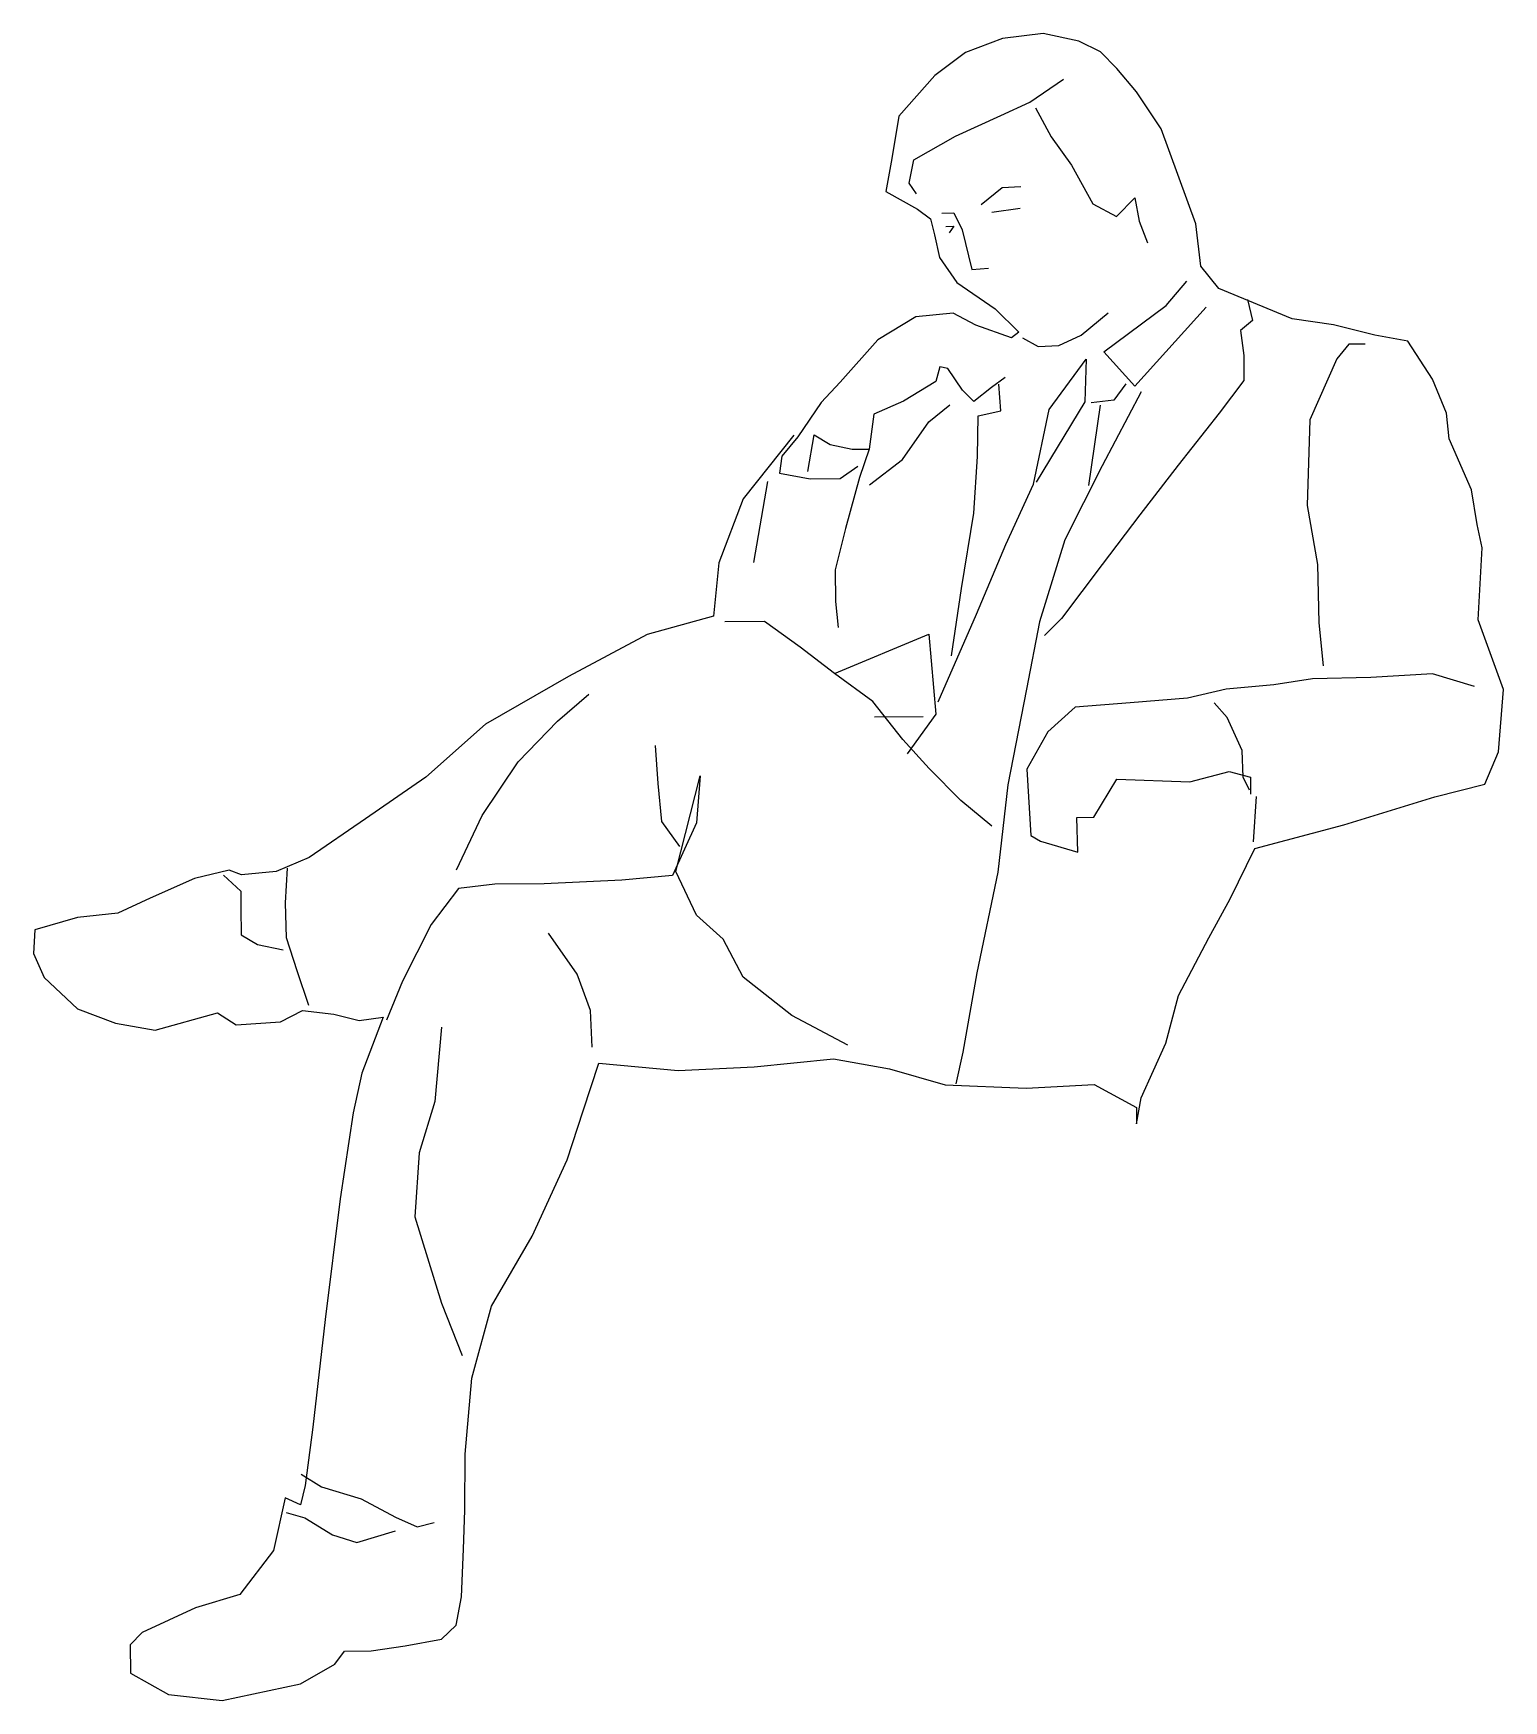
# Model space of a CAD drawing. Extents: x 3.3 to 45.4, y 2 to 49.7.
import ezdxf

# ---------------------------------------------------------------- set-up
doc = ezdxf.new("R2010")
doc.units = 0
doc.layers.get('0').update_dxf_attribs({"linetype": 'CONTINUOUS'})

msp = doc.modelspace()

# ---------------------------------------------------------------- linework, layer by layer
at = {"color": 0}
for p, q in [((32.246, 49.701), (31.088, 49.553)), ((33.268, 49.481), (32.246, 49.701)), ((31.088, 49.553), (30.026, 49.151)), ((33.89, 49.174), (33.268, 49.481)), ((34.362, 48.699), (33.89, 49.174)), ((30.026, 49.151), (29.15, 48.495)), ((34.923, 48.031), (34.362, 48.699)), ((29.15, 48.495), (28.117, 47.329)), ((31.867, 47.729), (32.835, 48.385)), ((31.036, 47.352), (31.867, 47.729)), ((35.627, 46.971), (34.923, 48.031)), ((28.117, 47.329), (27.918, 46.123)), ((29.743, 46.762), (31.036, 47.352)), ((32.031, 47.568), (32.477, 46.738)), ((36.621, 44.245), (35.627, 46.971)), ((28.544, 46.081), (29.743, 46.762)), ((32.477, 46.738), (33.063, 45.931)), ((27.918, 46.123), (27.74, 45.171)), ((28.41, 45.408), (28.544, 46.081)), ((33.063, 45.931), (33.674, 44.824)), ((28.621, 45.109), (28.41, 45.408)), ((27.74, 45.171), (28.648, 44.669)), ((30.477, 44.799), (31.075, 45.29)), ((31.075, 45.29), (31.608, 45.317)), ((34.349, 44.458), (34.877, 44.995)), ((34.877, 44.995), (34.999, 44.325)), ((28.648, 44.669), (29.02, 44.393)), ((29.02, 44.393), (29.14, 43.931)), ((29.343, 44.558), (29.691, 44.561)), ((29.691, 44.561), (29.926, 44.076)), ((31.59, 44.692), (30.78, 44.569)), ((33.674, 44.824), (34.349, 44.458)), ((29.14, 43.931), (29.284, 43.283)), ((29.463, 44.176), (29.694, 44.178)), ((29.694, 44.178), (29.557, 43.991)), ((29.926, 44.076), (30.209, 42.94)), ((34.999, 44.325), (35.235, 43.701)), ((36.769, 43.041), (36.621, 44.245)), ((29.284, 43.283), (29.776, 42.569)), ((30.209, 42.94), (30.681, 42.976)), ((37.284, 42.396), (36.769, 43.041)), ((29.776, 42.569), (30.871, 41.813)), ((35.767, 41.914), (36.363, 42.61)), ((39.376, 41.532), (37.284, 42.396)), ((38.098, 42.078), (38.241, 41.477)), ((28.602, 41.587), (27.518, 40.93)), ((29.667, 41.688), (28.602, 41.587)), ((30.319, 41.345), (29.667, 41.688)), ((30.871, 41.813), (31.548, 41.146)), ((33.341, 41.06), (34.112, 41.705)), ((33.985, 40.586), (35.767, 41.914)), ((34.873, 39.597), (36.918, 41.861)), ((40.559, 41.356), (39.376, 41.532)), ((31.341, 40.983), (30.319, 41.345)), ((31.548, 41.146), (31.341, 40.983)), ((32.7, 40.763), (33.341, 41.06)), ((38.241, 41.477), (37.896, 41.196)), ((37.896, 41.196), (37.994, 40.479)), ((41.743, 41.064), (40.559, 41.356)), ((42.695, 40.886), (41.743, 41.064)), ((27.518, 40.93), (26.439, 39.716)), ((31.659, 40.986), (32.103, 40.737)), ((32.103, 40.737), (32.7, 40.763)), ((33.985, 40.586), (34.873, 39.597)), ((41.004, 40.804), (40.66, 40.384)), ((41.467, 40.807), (41.004, 40.804)), ((43.398, 39.803), (42.695, 40.886)), ((29.285, 40.156), (29.173, 39.738)), ((29.517, 40.111), (29.285, 40.156)), ((29.939, 39.489), (29.517, 40.111)), ((32.423, 38.929), (33.477, 40.374)), ((33.477, 40.374), (33.445, 39.152)), ((37.994, 40.479), (38, 39.761)), ((40.66, 40.384), (39.886, 38.64)), ((26.439, 39.716), (25.888, 39.133)), ((29.173, 39.738), (28.25, 39.174)), ((31.164, 39.846), (30.773, 39.565)), ((31.033, 38.895), (30.981, 39.659)), ((34.618, 39.665), (34.274, 39.198)), ((38, 39.761), (37.289, 38.828)), ((43.8, 38.833), (43.398, 39.803)), ((28.25, 39.174), (27.396, 38.797)), ((30.266, 39.167), (29.939, 39.489)), ((30.773, 39.565), (30.266, 39.167)), ((33.445, 39.152), (32.053, 36.856)), ((34.274, 39.198), (33.626, 39.124)), ((35.06, 39.436), (33.941, 37.319)), ((25.888, 39.133), (25.223, 38.154)), ((27.396, 38.797), (27.265, 37.8)), ((28.973, 38.578), (29.572, 39.069)), ((30.371, 37.592), (30.385, 38.751)), ((30.385, 38.751), (31.033, 38.895)), ((31.976, 36.794), (32.423, 38.929)), ((33.881, 39.056), (33.552, 36.76)), ((37.289, 38.828), (36.119, 37.336)), ((43.875, 38.092), (43.8, 38.833)), ((25.107, 38.2), (23.662, 36.381)), ((25.509, 37.16), (25.686, 38.204)), ((25.686, 38.204), (26.152, 37.93)), ((28.217, 37.506), (28.973, 38.578)), ((39.886, 38.64), (39.812, 36.184)), ((25.223, 38.154), (24.764, 37.595)), ((26.152, 37.93), (26.778, 37.796)), ((26.778, 37.796), (27.265, 37.8)), ((27.265, 37.8), (26.993, 36.987)), ((44.512, 36.638), (43.875, 38.092)), ((24.764, 37.595), (24.699, 37.108)), ((26.437, 36.959), (26.944, 37.311)), ((27.273, 36.78), (28.217, 37.506)), ((30.268, 35.97), (30.371, 37.592)), ((33.941, 37.319), (32.869, 35.202)), ((36.119, 37.336), (35.018, 35.914)), ((24.353, 36.873), (23.954, 34.553)), ((24.699, 37.108), (25.58, 36.952)), ((25.58, 36.952), (26.437, 36.959)), ((26.993, 36.987), (26.588, 35.524)), ((31.179, 35.073), (31.976, 36.794)), ((23.662, 36.381), (22.958, 34.545)), ((44.682, 35.643), (44.512, 36.638)), ((29.914, 33.812), (30.268, 35.97)), ((35.018, 35.914), (33.94, 34.493)), ((39.812, 36.184), (40.103, 34.495)), ((26.588, 35.524), (26.296, 34.34)), ((44.826, 34.972), (44.682, 35.643)), ((30.337, 33.074), (31.179, 35.073)), ((32.869, 35.202), (32.146, 32.857)), ((44.703, 32.909), (44.826, 34.972)), ((22.958, 34.545), (22.808, 33.015)), ((33.94, 34.493), (32.771, 32.954)), ((40.103, 34.495), (40.14, 32.827)), ((26.296, 34.34), (26.303, 33.436)), ((26.303, 33.436), (26.378, 32.696)), ((29.628, 31.887), (29.914, 33.812)), ((22.808, 33.015), (20.912, 32.49)), ((29.245, 30.563), (30.337, 33.074)), ((32.771, 32.954), (32.288, 32.464)), ((20.912, 32.49), (18.651, 31.291)), ((24.268, 32.864), (23.133, 32.855)), ((25.294, 32.131), (24.268, 32.864)), ((26.273, 31.374), (28.975, 32.507)), ((28.975, 32.507), (29.178, 30.215)), ((32.146, 32.857), (31.767, 30.931)), ((40.14, 32.827), (40.265, 31.6)), ((45.437, 30.922), (44.703, 32.909)), ((26.273, 31.374), (25.294, 32.131)), ((18.651, 31.291), (16.275, 29.929)), ((27.368, 30.572), (26.273, 31.374)), ((38.856, 31.056), (37.49, 30.929)), ((39.967, 31.227), (38.856, 31.056)), ((41.635, 31.263), (39.967, 31.227)), ((43.395, 31.369), (41.635, 31.263)), ((44.602, 31.008), (43.395, 31.369)), ((18.336, 30.014), (19.234, 30.786)), ((28.234, 29.49), (27.368, 30.572)), ((31.767, 30.931), (31.233, 28.192)), ((36.38, 30.666), (34.736, 30.537)), ((37.49, 30.929), (36.38, 30.666)), ((45.289, 29.137), (45.437, 30.922)), ((27.418, 30.132), (28.808, 30.143)), ((29.178, 30.215), (28.353, 29.073)), ((33.162, 30.409), (32.379, 29.707)), ((34.736, 30.537), (33.162, 30.409)), ((37.52, 30.118), (37.146, 30.533)), ((37.944, 29.172), (37.52, 30.118)), ((16.275, 29.929), (14.572, 28.409)), ((17.21, 28.847), (18.336, 30.014)), ((32.379, 29.707), (31.785, 28.637)), ((21.223, 28.23), (21.145, 29.318)), ((28.982, 28.661), (28.234, 29.49)), ((37.973, 28.408), (37.944, 29.172)), ((44.902, 28.207), (45.289, 29.137)), ((16.18, 27.31), (17.21, 28.847)), ((29.892, 27.742), (28.982, 28.661)), ((31.785, 28.637), (31.893, 26.738)), ((14.572, 28.409), (12.844, 27.214)), ((21.325, 27.142), (21.223, 28.23)), ((21.73, 25.708), (22.426, 28.448)), ((22.426, 28.448), (22.321, 27.103)), ((31.233, 28.192), (30.951, 25.688)), ((33.696, 27.262), (34.359, 28.356)), ((34.359, 28.356), (36.445, 28.28)), ((36.445, 28.28), (37.578, 28.567)), ((37.578, 28.567), (38.182, 28.409)), ((38.161, 28.038), (37.973, 28.408)), ((38.182, 28.409), (38.186, 27.923)), ((43.469, 27.848), (44.902, 28.207)), ((30.779, 27.007), (29.892, 27.742)), ((38.348, 27.854), (38.266, 26.556)), ((40.857, 27.04), (43.469, 27.848)), ((12.844, 27.214), (11.231, 26.113)), ((15.451, 25.752), (16.18, 27.31)), ((33.209, 27.258), (33.696, 27.262)), ((33.24, 26.262), (33.209, 27.258)), ((21.84, 26.427), (21.325, 27.142)), ((22.321, 27.103), (21.638, 25.592)), ((31.893, 26.738), (32.172, 26.578)), ((38.314, 26.371), (40.857, 27.04)), ((32.172, 26.578), (33.24, 26.262)), ((37.607, 24.929), (38.314, 26.371)), ((11.231, 26.113), (10.284, 25.711)), ((10.546, 24.81), (10.608, 25.806)), ((7.946, 25.508), (6.676, 24.941)), ((8.94, 25.747), (7.946, 25.508)), ((8.779, 25.607), (9.269, 25.147)), ((9.289, 25.611), (8.94, 25.747)), ((10.284, 25.711), (9.289, 25.611)), ((16.543, 25.343), (15.501, 25.219)), ((17.956, 25.354), (16.543, 25.343)), ((20.179, 25.464), (17.956, 25.354)), ((21.638, 25.592), (20.179, 25.464)), ((22.319, 24.462), (21.73, 25.708)), ((30.951, 25.688), (30.348, 22.81)), ((6.676, 24.941), (5.752, 24.517)), ((9.269, 25.147), (9.273, 24.661)), ((15.501, 25.219), (14.721, 24.194)), ((36.99, 23.812), (37.607, 24.929)), ((4.595, 24.392), (3.37, 24.035)), ((5.752, 24.517), (4.595, 24.392)), ((9.273, 24.661), (9.279, 23.896)), ((10.577, 23.814), (10.546, 24.81)), ((23.089, 23.773), (22.319, 24.462)), ((3.37, 24.035), (3.329, 23.363)), ((9.279, 23.896), (9.744, 23.622)), ((14.721, 24.194), (13.9, 22.565)), ((18.903, 22.767), (18.083, 23.942)), ((9.744, 23.622), (10.487, 23.465)), ((10.886, 22.866), (10.577, 23.814)), ((23.653, 22.688), (23.089, 23.773)), ((36.122, 22.161), (36.99, 23.812)), ((3.329, 23.363), (3.635, 22.67)), ((3.635, 22.67), (4.592, 21.774)), ((11.218, 21.872), (10.886, 22.866)), ((13.9, 22.565), (13.445, 21.45)), ((19.282, 21.727), (18.903, 22.767)), ((25.052, 21.587), (23.653, 22.688)), ((30.348, 22.81), (29.949, 20.537)), ((35.762, 20.791), (36.122, 22.161)), ((4.592, 21.774), (5.684, 21.366)), ((6.821, 21.166), (8.601, 21.667)), ((8.601, 21.667), (9.137, 21.323)), ((10.411, 21.403), (11.034, 21.732)), ((11.034, 21.732), (11.938, 21.623)), ((11.938, 21.623), (12.658, 21.444)), ((12.658, 21.444), (13.352, 21.542)), ((13.352, 21.542), (12.739, 19.938)), ((19.336, 20.685), (19.282, 21.727)), ((26.657, 20.742), (25.052, 21.587)), ((5.684, 21.366), (6.821, 21.166)), ((9.137, 21.323), (10.411, 21.403)), ((15.022, 21.254), (14.831, 19.121)), ((29.949, 20.537), (29.748, 19.631)), ((35.056, 19.233), (35.762, 20.791)), ((19.073, 18.853), (19.525, 20.223)), ((19.525, 20.223), (21.798, 20.009)), ((21.798, 20.009), (23.975, 20.119)), ((23.975, 20.119), (26.243, 20.345)), ((26.243, 20.345), (27.844, 20.057)), ((27.844, 20.057), (29.447, 19.606)), ((12.739, 19.938), (12.493, 18.801)), ((29.447, 19.606), (31.764, 19.508)), ((31.764, 19.508), (33.71, 19.616)), ((33.71, 19.616), (34.92, 18.954)), ((14.831, 19.121), (14.379, 17.657)), ((34.923, 18.49), (35.056, 19.233)), ((12.493, 18.801), (12.118, 16.342)), ((18.62, 17.459), (19.073, 18.853)), ((34.92, 18.954), (34.923, 18.49)), ((14.379, 17.657), (14.254, 15.826)), ((17.618, 15.273), (18.62, 17.459)), ((12.118, 16.342), (11.682, 12.886)), ((14.254, 15.826), (15.015, 13.353)), ((16.452, 13.271), (17.618, 15.273)), ((11.682, 12.886), (11.336, 9.802)), ((15.015, 13.353), (15.606, 11.851)), ((15.889, 11.205), (16.452, 13.271)), ((15.698, 9.026), (15.889, 11.205)), ((11.336, 9.802), (11.117, 8.132)), ((15.687, 7.427), (15.698, 9.026)), ((11.117, 8.132), (10.982, 7.575)), ((10.999, 8.456), (11.581, 8.09)), ((10.541, 7.78), (10.205, 6.272)), ((10.982, 7.575), (10.541, 7.78)), ((11.581, 8.09), (12.719, 7.751)), ((12.719, 7.751), (13.696, 7.226)), ((10.567, 7.363), (11.101, 7.206)), ((11.101, 7.206), (11.893, 6.725)), ((13.696, 7.226), (14.324, 6.953)), ((15.649, 6.314), (15.687, 7.427)), ((11.893, 6.725), (12.59, 6.499)), ((12.59, 6.499), (13.699, 6.832)), ((14.324, 6.953), (14.809, 7.072)), ((10.205, 6.272), (9.242, 5.013)), ((15.591, 4.947), (15.649, 6.314)), ((9.242, 5.013), (7.97, 4.632)), ((15.435, 4.135), (15.591, 4.947)), ((7.97, 4.632), (6.447, 3.925)), ((6.447, 3.925), (6.102, 3.575)), ((15.021, 3.738), (15.435, 4.135)), ((6.102, 3.575), (6.108, 2.764)), ((11.968, 3.019), (12.243, 3.392)), ((12.243, 3.392), (13.008, 3.398)), ((13.008, 3.398), (13.98, 3.544)), ((13.98, 3.544), (15.021, 3.738)), ((10.976, 2.455), (11.968, 3.019)), ((6.108, 2.764), (7.202, 2.147)), ((8.733, 1.974), (10.976, 2.455)), ((7.202, 2.147), (8.733, 1.974))]:
    msp.add_line(p, q, dxfattribs=at)

doc.saveas('drawing.dxf')
